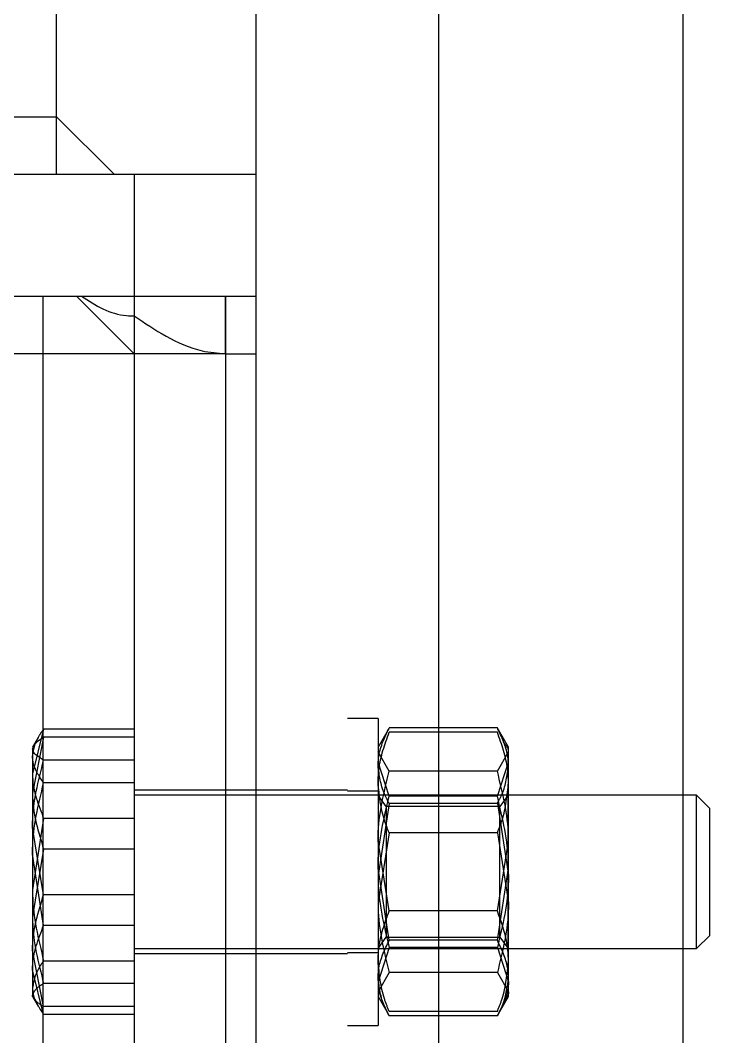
# Model space of a CAD drawing. Header units: metres. Extents: x 0 to 63075, y 0 to 44550.
# Drawn here: x 13756.7 to 13792.6, y 27432.7 to 27485.6 of the extents above; entities that cross this region are included whole.
import ezdxf

# ---------------------------------------------------------------- set-up
doc = ezdxf.new("R2010")
doc.units = ezdxf.units.M
doc.header["$LTSCALE"] = 75
doc.linetypes.add('HIDDEN2', pattern=[4.7625, 3.175, -1.5875])
for name, color, linetype in [('SDM', 7, 'Continuous'), ('SL1', 8, 'Continuous'), ('SL4', 4, 'Continuous'), ('ST1', 7, 'HIDDEN2')]:
    doc.layers.add(name, color=color, linetype=linetype)

# ---------------------------------------------------------------- blocks, each defined once
blk = doc.blocks.new('A$C1d93b9d1')
at = {"layer": 'SL1'}
blk.add_line((5531.727, 3075.25), (5531.727, 3216.349), dxfattribs=at)
blk = doc.blocks.new('A$C429c7d53')
at = {"layer": 'SL4'}
for p, q in [((48.235, 1004.763), (48.235, 54.76)), ((57.76, 215), (57.76, 1004.763)), ((37.835, 390.544), (37.835, 411.544)), ((12.435, 390.544), (37.835, 390.544)), ((40.835, 387.544), (37.835, 390.544)), ((10.135, 387.544), (41.885, 387.544)), ((41.885, 387.544), (41.885, 381.194)), ((41.885, 387.544), (48.235, 387.544)), ((10.135, 381.194), (41.885, 381.194)), ((37.122, 381.194), (37.122, 378.194)), ((41.885, 378.194), (38.885, 381.194)), ((39.131, 381.194), (41.885, 381.194)), ((41.885, 381.194), (41.885, 380.165)), ((41.885, 381.194), (46.642, 381.194)), ((41.885, 381.194), (48.235, 381.194)), ((46.642, 378.194), (46.642, 381.194)), ((46.642, 381.194), (46.642, 91.194)), ((46.642, 381.194), (48.235, 381.194)), ((37.122, 378.194), (14.892, 378.194)), ((41.885, 378.194), (37.122, 378.194)), ((37.122, 378.194), (37.122, 357.991)), ((46.642, 378.194), (41.885, 378.194)), ((41.885, 378.194), (41.885, 86.437)), ((37.166, 358.207), (36.585, 355.295)), ((41.885, 358.207), (37.166, 358.207)), ((36.633, 357.777), (36.585, 357.694)), ((36.585, 357.612), (36.585, 353.51)), ((41.885, 357.017), (37.166, 357.017)), ((37.166, 350.004), (36.585, 353.51)), ((36.585, 353.51), (36.585, 347.093)), ((41.885, 350.004), (37.166, 350.004)), ((37.166, 344.181), (36.585, 347.093)), ((37.122, 344.397), (37.122, 117.694)), ((41.885, 344.181), (37.166, 344.181))]:
    blk.add_line(p, q, dxfattribs=at)
for points, knots in [([(39.131, 381.194), (39.501, 380.953), (40.253, 380.464), (41.203, 380.179), (41.754, 380.167), (41.885, 380.165)], [0, 0, 0, 0, 0.424288, 0.863023, 1, 1, 1, 1]), ([(41.885, 380.165), (42.43, 379.799), (43.534, 379.058), (45.149, 378.315), (46.233, 378.227), (46.642, 378.194)], [0, 0, 0, 0, 0.3778598, 0.7653454, 1, 1, 1, 1]), ([(36.585, 357.612), (36.656, 357.768), (36.747, 357.97), (37.089, 358.163), (37.166, 358.207)], [0, 0, 0, 0, 0.776287, 1, 1, 1, 1]), ([(37.166, 357.017), (36.931, 357.166), (36.621, 357.362), (36.592, 357.563), (36.585, 357.612)], [0, 0, 0, 0, 0.758149, 1, 1, 1, 1]), ([(36.585, 353.51), (36.586, 353.594), (36.594, 354.778), (36.89, 355.938), (37.166, 357.017)], [0, 0, 0, 0, 0.070215, 1, 1, 1, 1]), ([(36.585, 347.093), (36.586, 347.162), (36.594, 348.145), (36.89, 349.108), (37.166, 350.004)], [0, 0, 0, 0, 0.070215, 1, 1, 1, 1])]:
    blk.add_open_spline(points, degree=3, knots=knots, dxfattribs=at)
at = {"layer": 'ST1'}
for p, q in [((52.997, 1004.763), (52.997, 4.763)), ((57.76, 215), (57.76, 1004.763)), ((60.997, 1004.763), (60.997, 4.763)), ((37.835, 387.544), (37.835, 390.544)), ((37.835, 387.544), (37.835, 390.544)), ((37.122, 381.194), (37.122, 378.194)), ((37.122, 381.194), (37.122, 81.194)), ((41.885, 380.165), (41.885, 378.194)), ((46.642, 378.194), (48.235, 378.194)), ((46.642, 378.194), (46.642, 91.194)), ((54.597, 359.194), (52.997, 359.194)), ((54.597, 359.194), (54.597, 343.194)), ((37.166, 358.623), (36.585, 356.301)), ((41.885, 358.623), (37.166, 358.623)), ((55.117, 358.594), (54.597, 357.694)), ((55.138, 358.582), (55.178, 358.697)), ((60.817, 358.697), (55.178, 358.697)), ((60.857, 358.582), (60.817, 358.697)), ((61.397, 357.694), (60.878, 358.594)), ((36.874, 358.194), (36.633, 357.777)), ((60.817, 358.467), (55.178, 358.467)), ((37.122, 357.991), (37.122, 344.397)), ((61.397, 356.728), (61.397, 357.694)), ((55.178, 356.437), (54.597, 357.452)), ((60.817, 356.437), (61.397, 357.452)), ((55.178, 355.132), (54.597, 356.914)), ((60.817, 356.437), (55.178, 356.437)), ((60.817, 355.132), (61.397, 356.914)), ((61.397, 351.007), (61.397, 356.728)), ((41.885, 355.837), (37.166, 355.837)), ((48.235, 355.444), (41.885, 355.444)), ((52.997, 355.444), (48.235, 355.444)), ((54.597, 355.394), (52.997, 355.394)), ((71.194, 355.194), (41.885, 355.194)), ((55.018, 354.594), (54.597, 355.194)), ((60.817, 355.132), (55.178, 355.132)), ((61.372, 355.194), (60.952, 354.594)), ((61.372, 354.599), (61.372, 355.194)), ((61.397, 355.194), (61.372, 355.194)), ((71.194, 347.194), (71.194, 355.194)), ((71.885, 354.504), (71.194, 355.194)), ((55.178, 354.759), (54.597, 351.007)), ((55.018, 354.594), (55.018, 354.089)), ((60.952, 354.594), (55.018, 354.594)), ((60.817, 354.759), (55.178, 354.759)), ((60.817, 354.759), (61.397, 351.007)), ((60.952, 347.794), (60.952, 354.594)), ((61.372, 347.194), (61.372, 354.599)), ((71.885, 347.885), (71.885, 354.504)), ((37.166, 353.98), (36.585, 350.265)), ((41.885, 353.98), (37.166, 353.98)), ((55.018, 354.089), (55.018, 347.794)), ((55.178, 353.224), (54.597, 349.588)), ((55.178, 349.164), (54.597, 352.801)), ((60.817, 353.224), (55.178, 353.224)), ((60.817, 353.224), (61.397, 349.588)), ((60.817, 349.164), (61.397, 352.801)), ((37.166, 352.384), (36.585, 348.878)), ((41.885, 352.384), (37.166, 352.384)), ((37.166, 348.408), (36.585, 352.123)), ((55.178, 347.629), (54.597, 351.381)), ((60.817, 347.629), (61.397, 351.381)), ((61.397, 345.474), (61.397, 351.007)), ((60.817, 349.164), (55.178, 349.164)), ((41.885, 348.408), (37.166, 348.408)), ((54.597, 347.194), (55.018, 347.794)), ((55.018, 347.794), (60.952, 347.794)), ((60.817, 347.629), (55.178, 347.629)), ((60.952, 347.794), (61.372, 347.194)), ((71.194, 347.194), (71.885, 347.885)), ((36.585, 347.093), (36.585, 344.697)), ((41.885, 347.194), (71.194, 347.194)), ((41.885, 346.944), (48.235, 346.944)), ((48.235, 346.944), (52.997, 346.944)), ((52.997, 346.994), (54.597, 346.994)), ((55.178, 347.256), (54.597, 345.474)), ((60.817, 347.256), (55.178, 347.256)), ((60.817, 347.256), (61.397, 345.474)), ((61.372, 347.194), (61.397, 347.194)), ((41.885, 346.551), (37.166, 346.551)), ((37.166, 343.765), (36.585, 346.087)), ((55.178, 345.951), (54.597, 344.936)), ((60.817, 345.951), (55.178, 345.951)), ((60.817, 345.951), (61.397, 344.936)), ((41.885, 345.371), (37.166, 345.371)), ((61.397, 344.694), (61.397, 345.474)), ((36.585, 344.694), (36.585, 344.776)), ((36.585, 344.694), (36.874, 344.194)), ((54.597, 344.694), (55.117, 343.794)), ((60.878, 343.794), (61.397, 344.694)), ((41.885, 343.765), (37.166, 343.765)), ((60.817, 343.921), (55.178, 343.921)), ((52.997, 343.194), (54.597, 343.194)), ((60.817, 343.692), (55.178, 343.692))]:
    blk.add_line(p, q, dxfattribs=at)
for points, knots in [([(36.585, 357.23), (36.656, 357.596), (36.747, 358.067), (37.089, 358.521), (37.166, 358.623)], [0, 0, 0, 0, 0.7762867, 1, 1, 1, 1]), ([(54.597, 356.728), (54.606, 356.907), (54.638, 357.573), (54.95, 358.222), (55.178, 358.697)], [0, 0, 0, 0, 0.268634, 1, 1, 1, 1]), ([(61.397, 356.728), (61.389, 356.907), (61.357, 357.573), (61.045, 358.222), (60.817, 358.697)], [0, 0, 0, 0, 0.268634, 1, 1, 1, 1]), ([(54.597, 355.845), (54.606, 356.084), (54.638, 356.971), (54.95, 357.835), (55.178, 358.467)], [0, 0, 0, 0, 0.268634, 1, 1, 1, 1]), ([(61.397, 355.845), (61.389, 356.084), (61.357, 356.971), (61.045, 357.835), (60.817, 358.467)], [0, 0, 0, 0, 0.268634, 1, 1, 1, 1]), ([(61.397, 357.452), (61.397, 357.476), (61.397, 357.643), (61.256, 357.806), (61.136, 357.945)], [0, 0, 0, 0, 0.1445277, 1, 1, 1, 1]), ([(37.166, 355.837), (36.931, 356.185), (36.621, 356.644), (36.592, 357.116), (36.585, 357.23)], [0, 0, 0, 0, 0.758149, 1, 1, 1, 1]), ([(55.178, 354.759), (55.09, 354.924), (54.75, 355.566), (54.663, 356.233), (54.597, 356.728)], [0, 0, 0, 0, 0.257551, 1, 1, 1, 1]), ([(54.597, 352.801), (54.598, 352.887), (54.606, 354.115), (54.903, 355.318), (55.178, 356.437)], [0, 0, 0, 0, 0.0702148, 1, 1, 1, 1]), ([(60.817, 354.759), (60.905, 354.924), (61.245, 355.566), (61.332, 356.233), (61.397, 356.728)], [0, 0, 0, 0, 0.257551, 1, 1, 1, 1]), ([(61.397, 352.801), (61.397, 352.887), (61.389, 354.115), (61.092, 355.318), (60.817, 356.437)], [0, 0, 0, 0, 0.070215, 1, 1, 1, 1]), ([(36.585, 356.301), (36.586, 356.246), (36.594, 355.462), (36.89, 354.694), (37.166, 353.98)], [0, 0, 0, 0, 0.070215, 1, 1, 1, 1]), ([(36.585, 352.123), (36.586, 352.211), (36.594, 353.465), (36.89, 354.694), (37.166, 355.837)], [0, 0, 0, 0, 0.070215, 1, 1, 1, 1]), ([(55.178, 353.224), (55.09, 353.444), (54.75, 354.298), (54.663, 355.186), (54.597, 355.845)], [0, 0, 0, 0, 0.257551, 1, 1, 1, 1]), ([(60.817, 353.224), (60.905, 353.444), (61.245, 354.298), (61.332, 355.186), (61.397, 355.845)], [0, 0, 0, 0, 0.257551, 1, 1, 1, 1]), ([(36.585, 355.295), (36.586, 355.226), (36.594, 354.243), (36.89, 353.28), (37.166, 352.384)], [0, 0, 0, 0, 0.0702148, 1, 1, 1, 1]), ([(54.597, 351.381), (54.598, 351.47), (54.606, 352.736), (54.903, 353.978), (55.178, 355.132)], [0, 0, 0, 0, 0.070215, 1, 1, 1, 1]), ([(61.397, 351.381), (61.397, 351.47), (61.389, 352.736), (61.092, 353.978), (60.817, 355.132)], [0, 0, 0, 0, 0.070215, 1, 1, 1, 1]), ([(54.597, 351.007), (54.598, 350.918), (54.606, 349.652), (54.903, 348.41), (55.178, 347.256)], [0, 0, 0, 0, 0.070215, 1, 1, 1, 1]), ([(61.397, 351.007), (61.397, 350.918), (61.389, 349.652), (61.092, 348.41), (60.817, 347.256)], [0, 0, 0, 0, 0.070215, 1, 1, 1, 1]), ([(36.585, 350.265), (36.586, 350.177), (36.594, 348.923), (36.89, 347.694), (37.166, 346.551)], [0, 0, 0, 0, 0.070215, 1, 1, 1, 1]), ([(54.597, 349.588), (54.598, 349.501), (54.606, 348.273), (54.903, 347.07), (55.178, 345.951)], [0, 0, 0, 0, 0.070215, 1, 1, 1, 1]), ([(61.397, 349.588), (61.397, 349.501), (61.389, 348.273), (61.092, 347.07), (60.817, 345.951)], [0, 0, 0, 0, 0.0702148, 1, 1, 1, 1]), ([(54.597, 346.543), (54.606, 346.781), (54.638, 347.668), (54.95, 348.532), (55.178, 349.164)], [0, 0, 0, 0, 0.2686336, 1, 1, 1, 1]), ([(61.397, 346.543), (61.389, 346.781), (61.357, 347.668), (61.045, 348.532), (60.817, 349.164)], [0, 0, 0, 0, 0.2686336, 1, 1, 1, 1]), ([(36.585, 348.878), (36.586, 348.795), (36.594, 347.61), (36.89, 346.45), (37.166, 345.371)], [0, 0, 0, 0, 0.070215, 1, 1, 1, 1]), ([(36.585, 346.087), (36.586, 346.142), (36.594, 346.926), (36.89, 347.694), (37.166, 348.408)], [0, 0, 0, 0, 0.070215, 1, 1, 1, 1]), ([(54.597, 345.661), (54.606, 345.84), (54.638, 346.506), (54.95, 347.155), (55.178, 347.629)], [0, 0, 0, 0, 0.268634, 1, 1, 1, 1]), ([(61.397, 345.661), (61.389, 345.84), (61.357, 346.506), (61.045, 347.155), (60.817, 347.629)], [0, 0, 0, 0, 0.268634, 1, 1, 1, 1]), ([(37.166, 346.551), (37.089, 346.45), (36.747, 345.996), (36.656, 345.524), (36.585, 345.158)], [0, 0, 0, 0, 0.2237133, 1, 1, 1, 1]), ([(55.178, 343.921), (55.09, 344.141), (54.75, 344.996), (54.663, 345.884), (54.597, 346.543)], [0, 0, 0, 0, 0.2575513, 1, 1, 1, 1]), ([(60.817, 343.921), (60.905, 344.141), (61.245, 344.996), (61.332, 345.884), (61.397, 346.543)], [0, 0, 0, 0, 0.2575513, 1, 1, 1, 1]), ([(37.166, 345.371), (37.089, 345.328), (36.747, 345.134), (36.656, 344.933), (36.585, 344.776)], [0, 0, 0, 0, 0.223713, 1, 1, 1, 1]), ([(55.178, 343.692), (55.09, 343.857), (54.75, 344.499), (54.663, 345.165), (54.597, 345.661)], [0, 0, 0, 0, 0.257551, 1, 1, 1, 1]), ([(54.597, 345.474), (54.598, 345.432), (54.606, 344.83), (54.903, 344.24), (55.178, 343.692)], [0, 0, 0, 0, 0.070215, 1, 1, 1, 1]), ([(60.817, 343.692), (60.905, 343.857), (61.245, 344.499), (61.332, 345.165), (61.397, 345.661)], [0, 0, 0, 0, 0.257551, 1, 1, 1, 1]), ([(61.397, 345.474), (61.397, 345.432), (61.389, 344.83), (61.092, 344.24), (60.817, 343.692)], [0, 0, 0, 0, 0.070215, 1, 1, 1, 1]), ([(36.585, 345.158), (36.592, 345.044), (36.621, 344.573), (36.931, 344.114), (37.166, 343.765)], [0, 0, 0, 0, 0.2418514, 1, 1, 1, 1]), ([(36.585, 344.776), (36.592, 344.728), (36.621, 344.526), (36.931, 344.33), (37.166, 344.181)], [0, 0, 0, 0, 0.241851, 1, 1, 1, 1]), ([(61.397, 344.936), (61.397, 344.912), (61.397, 344.746), (61.256, 344.582), (61.136, 344.443)], [0, 0, 0, 0, 0.144528, 1, 1, 1, 1])]:
    blk.add_open_spline(points, degree=3, knots=knots, dxfattribs=at)

msp = doc.modelspace()

# ---------------------------------------------------------------- block references
at = {"layer": 'SDM'}
for name, p in [('A$C1d93b9d1', (8259.513, 24302.833)), ('A$C429c7d53', (13720.74, 27090.066))]:
    msp.add_blockref(name, p, dxfattribs=at)

doc.saveas('drawing.dxf')
